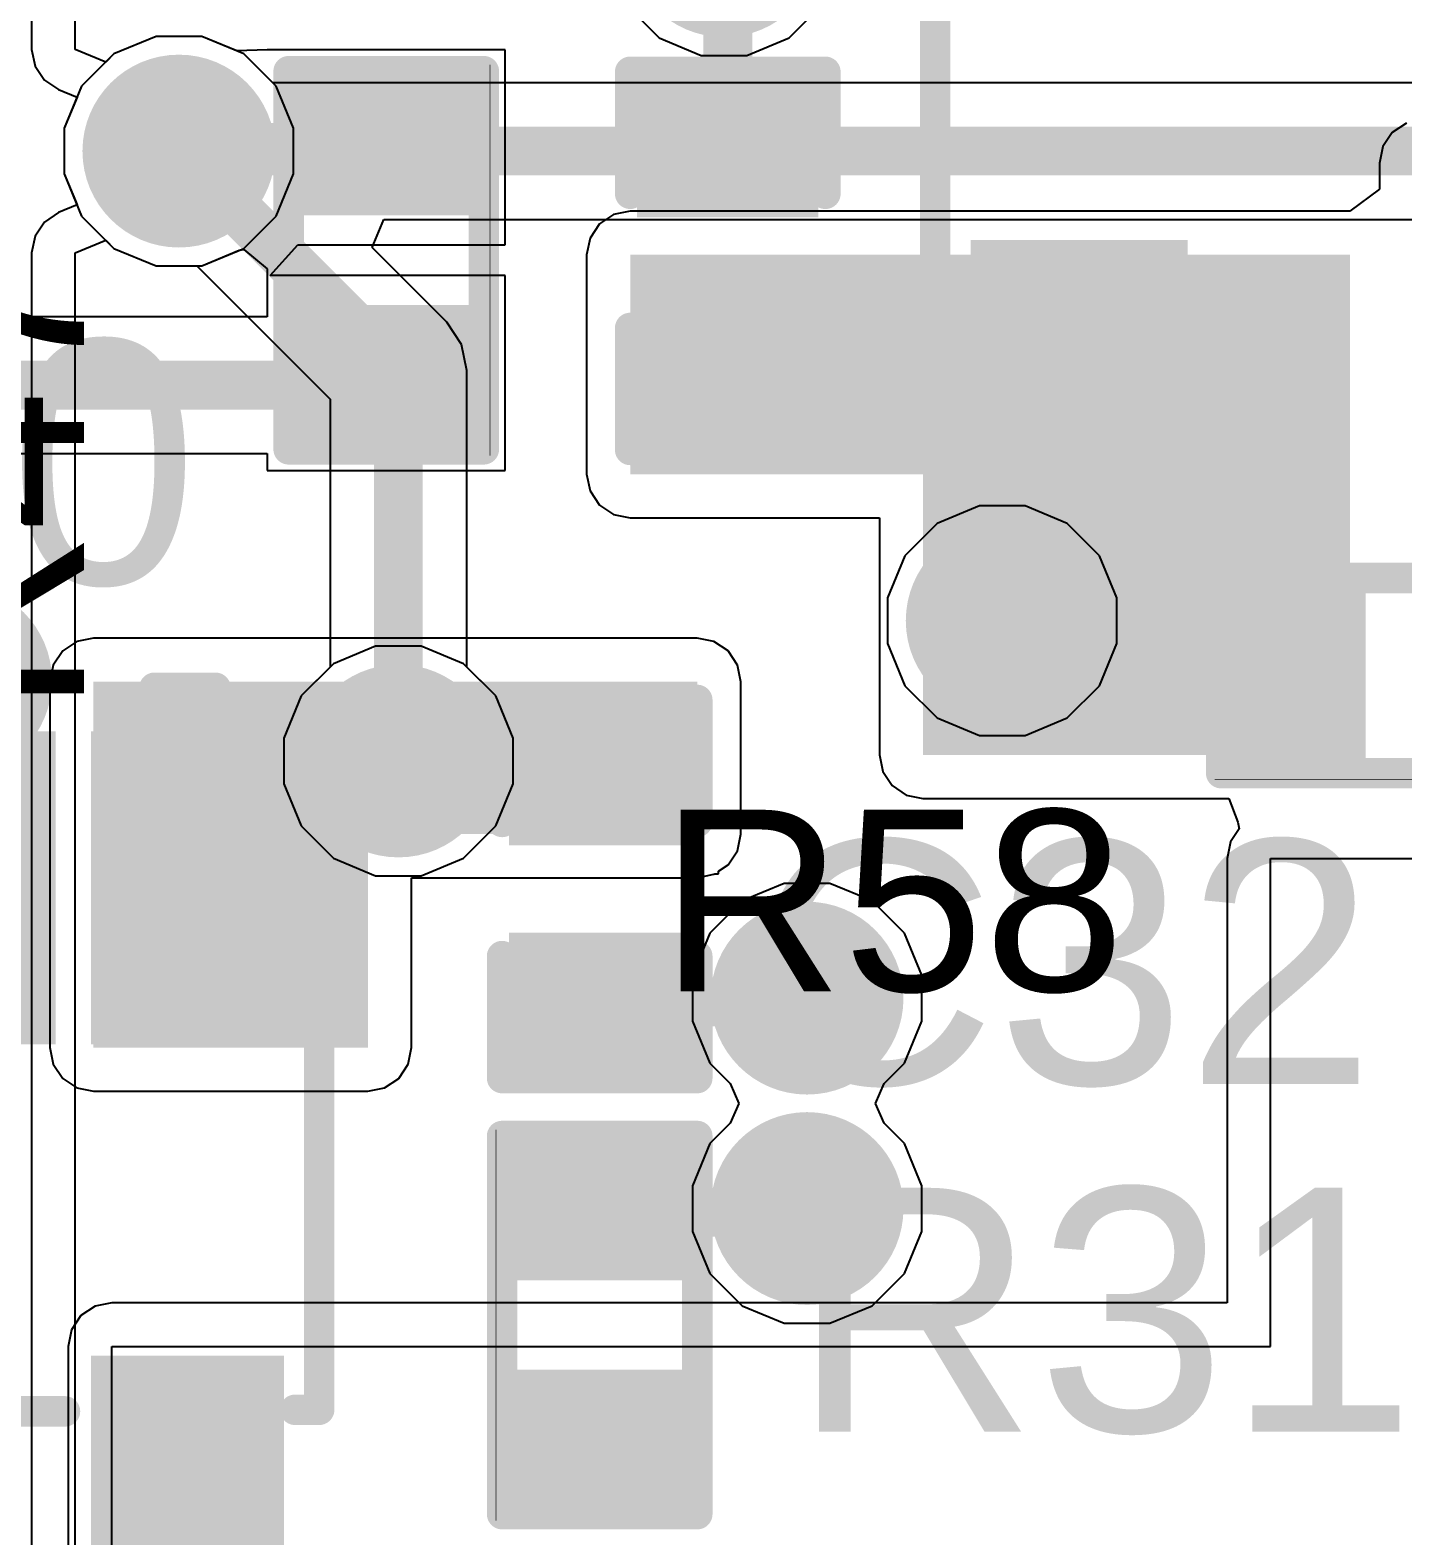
# Model space of a CAD drawing. Header units: inches. Extents: x -0.91 to 3.86, y -0.82 to 4.16.
# Drawn here: x 0.2416 to 0.4667, y 1.4289 to 1.6758 of the extents above; entities that cross this region are included whole.
import ezdxf

# ---------------------------------------------------------------- set-up
doc = ezdxf.new("R2010")
doc.units = ezdxf.units.IN
doc.header["$MEASUREMENT"] = 0
for name, color, linetype in [('Bottom Layer 1', 5, 'Continuous'), ('Bottom Solder', 6, 'Continuous'), ('GND+Signal', 16, 'Continuous'), ('Mechanical 17', 56, 'Continuous'), ('PWR+Signal', 76, 'Continuous'), ('Top Layer 1', 1, 'Continuous'), ('Top Overlay', 2, 'Continuous'), ('Top Paste', 8, 'Continuous'), ('Top Solder', 216, 'Continuous'), ('Via Holes', 16, 'Continuous')]:
    doc.layers.add(name, color=color, linetype=linetype)
doc.styles.add('Arial', font='', dxfattribs={"height": 0.2})
doc.styles.get('Arial').set_extended_font_data('Arial')

# ---------------------------------------------------------------- blocks, each defined once
blk = doc.blocks.new('SOT_23_5_114')
at = {"layer": 'Top Layer 1'}
for points in [[(-0.07284, 0.04921), (-0.02953, 0.04921), (-0.02953, 0.02559), (-0.07284, 0.02559)], [(0.02953, 0.04921), (0.07284, 0.04921), (0.07284, 0.02559), (0.02953, 0.02559)], [(-0.07284, 0.01181), (-0.02953, 0.01181), (-0.02953, -0.01181), (-0.07284, -0.01181)], [(-0.07284, -0.02559), (-0.02953, -0.02559), (-0.02953, -0.04921), (-0.07284, -0.04921)], [(0.02953, -0.02559), (0.07284, -0.02559), (0.07284, -0.04921), (0.02953, -0.04921)]]:
    blk.add_hatch(color=1, dxfattribs=at).paths.add_polyline_path(points)
at = {"layer": 'Top Paste'}
for points in [[(-0.07284, 0.04921), (-0.02953, 0.04921), (-0.02953, 0.02559), (-0.07284, 0.02559)], [(0.02953, 0.04921), (0.07284, 0.04921), (0.07284, 0.02559), (0.02953, 0.02559)], [(-0.07284, 0.01181), (-0.02953, 0.01181), (-0.02953, -0.01181), (-0.07284, -0.01181)], [(-0.07284, -0.02559), (-0.02953, -0.02559), (-0.02953, -0.04921), (-0.07284, -0.04921)], [(0.02953, -0.02559), (0.07284, -0.02559), (0.07284, -0.04921), (0.02953, -0.04921)]]:
    blk.add_hatch(color=8, dxfattribs=at).paths.add_polyline_path(points)
at = {"layer": 'Top Solder'}
for points in [[(-0.07684, 0.05321), (-0.02553, 0.05321), (-0.02553, 0.02159), (-0.07684, 0.02159)], [(0.02553, 0.05321), (0.07684, 0.05321), (0.07684, 0.02159), (0.02553, 0.02159)], [(-0.07684, 0.01581), (-0.02553, 0.01581), (-0.02553, -0.01581), (-0.07684, -0.01581)], [(-0.07684, -0.02159), (-0.02553, -0.02159), (-0.02553, -0.05321), (-0.07684, -0.05321)], [(0.02553, -0.02159), (0.07684, -0.02159), (0.07684, -0.05321), (0.02553, -0.05321)]]:
    blk.add_hatch(color=216, dxfattribs=at).paths.add_polyline_path(points)
at = {"layer": 'Top Overlay'}
for points in [[(-0.03461, 0.05506, 0.005, 0.005, 0), (-0.03461, 0.059, 0.005, 0.005, 0)], [(0.03439, 0.059, 0.005, 0.005, 0), (-0.03461, 0.059, 0.005, 0.005, 0)], [(0.03439, 0.05506, 0.005, 0.005, 0), (0.03439, 0.059, 0.005, 0.005, 0)], [(-0.084, 0.032, 0.005, 0.005, 0), (-0.084, 0.042, 0.005, 0.005, 0)], [(-0.079, 0.037, 0.005, 0.005, 0), (-0.084, 0.042, 0.005, 0.005, 0)], [(-0.084, 0.032, 0.005, 0.005, 0), (-0.079, 0.037, 0.005, 0.005, 0)], [(0.03465, -0.01646, 0.005, 0.005, 0), (0.03465, 0.01732, 0.005, 0.005, 0)], [(-0.03461, -0.059, 0.005, 0.005, 0), (-0.03461, -0.05506, 0.005, 0.005, 0)], [(0.03439, -0.059, 0.005, 0.005, 0), (0.03439, -0.05506, 0.005, 0.005, 0)], [(0.03439, -0.059, 0.005, 0.005, 0), (-0.03461, -0.059, 0.005, 0.005, 0)]]:
    blk.add_lwpolyline(points, format="xyseb", dxfattribs=at)
for points in [[(-0.03586, 0.059, 0.0025, 0.0025, 1), (-0.03336, 0.059, 0.0025, 0.0025, 1)], [(-0.03586, 0.059, 0.0025, 0.0025, 1), (-0.03336, 0.059, 0.0025, 0.0025, 1)], [(0.03314, 0.059, 0.0025, 0.0025, 1), (0.03564, 0.059, 0.0025, 0.0025, 1)], [(0.03314, 0.059, 0.0025, 0.0025, 1), (0.03564, 0.059, 0.0025, 0.0025, 1)], [(-0.03586, 0.05506, 0.0025, 0.0025, 1), (-0.03336, 0.05506, 0.0025, 0.0025, 1)], [(0.03314, 0.05506, 0.0025, 0.0025, 1), (0.03564, 0.05506, 0.0025, 0.0025, 1)], [(-0.08525, 0.042, 0.0025, 0.0025, 1), (-0.08275, 0.042, 0.0025, 0.0025, 1)], [(-0.08525, 0.042, 0.0025, 0.0025, 1), (-0.08275, 0.042, 0.0025, 0.0025, 1)], [(-0.08025, 0.037, 0.0025, 0.0025, 1), (-0.07775, 0.037, 0.0025, 0.0025, 1)], [(-0.08025, 0.037, 0.0025, 0.0025, 1), (-0.07775, 0.037, 0.0025, 0.0025, 1)], [(-0.08525, 0.032, 0.0025, 0.0025, 1), (-0.08275, 0.032, 0.0025, 0.0025, 1)], [(-0.08525, 0.032, 0.0025, 0.0025, 1), (-0.08275, 0.032, 0.0025, 0.0025, 1)], [(0.0334, 0.01732, 0.0025, 0.0025, 1), (0.0359, 0.01732, 0.0025, 0.0025, 1)], [(0.0334, -0.01646, 0.0025, 0.0025, 1), (0.0359, -0.01646, 0.0025, 0.0025, 1)], [(-0.03586, -0.05506, 0.0025, 0.0025, 1), (-0.03336, -0.05506, 0.0025, 0.0025, 1)], [(0.03314, -0.05506, 0.0025, 0.0025, 1), (0.03564, -0.05506, 0.0025, 0.0025, 1)], [(-0.03586, -0.059, 0.0025, 0.0025, 1), (-0.03336, -0.059, 0.0025, 0.0025, 1)], [(-0.03586, -0.059, 0.0025, 0.0025, 1), (-0.03336, -0.059, 0.0025, 0.0025, 1)], [(0.03314, -0.059, 0.0025, 0.0025, 1), (0.03564, -0.059, 0.0025, 0.0025, 1)], [(0.03314, -0.059, 0.0025, 0.0025, 1), (0.03564, -0.059, 0.0025, 0.0025, 1)]]:
    blk.add_lwpolyline(points, format="xyseb", close=True, dxfattribs=at)
blk = doc.blocks.new('R___0402_133')
at = {"layer": 'Top Layer 1'}
for points in [[(-0.0275, -0.0125), (-0.0275, 0.0125), (-0.0095, 0.0125), (-0.0095, -0.0125)], [(0.0095, -0.0125), (0.0095, 0.0125), (0.0275, 0.0125), (0.0275, -0.0125)]]:
    blk.add_hatch(color=1, dxfattribs=at).paths.add_polyline_path(points)
at = {"layer": 'Top Paste'}
for points in [[(-0.0275, -0.0125), (-0.0275, 0.0125), (-0.0095, 0.0125), (-0.0095, -0.0125)], [(0.0095, -0.0125), (0.0095, 0.0125), (0.0275, 0.0125), (0.0275, -0.0125)]]:
    blk.add_hatch(color=8, dxfattribs=at).paths.add_polyline_path(points)
at = {"layer": 'Top Solder'}
for points in [[(-0.02967, -0.01466), (-0.02967, 0.01467), (-0.00734, 0.01467), (-0.00734, -0.01466)], [(0.00733, -0.01466), (0.00733, 0.01467), (0.02966, 0.01467), (0.02966, -0.01466)]]:
    blk.add_hatch(color=216, dxfattribs=at).paths.add_polyline_path(points)
at = {"layer": 'Top Overlay'}
for points in [[(-0.031, -0.016, 0.005, 0.005, 0), (-0.031, 0.016, 0.005, 0.005, 0)], [(0.031, 0.016, 0.005, 0.005, 0), (-0.031, 0.016, 0.005, 0.005, 0)], [(0.031, -0.016, 0.005, 0.005, 0), (0.031, 0.016, 0.005, 0.005, 0)], [(0.031, -0.016, 0.005, 0.005, 0), (-0.031, -0.016, 0.005, 0.005, 0)], [(0.032, -0.017, 0.000127, 0.000127, 0), (-0.032, -0.017, 0.000127, 0.000127, 0)]]:
    blk.add_lwpolyline(points, format="xyseb", dxfattribs=at)
for points in [[(-0.03225, 0.016, 0.0025, 0.0025, 1), (-0.02975, 0.016, 0.0025, 0.0025, 1)], [(-0.03225, 0.016, 0.0025, 0.0025, 1), (-0.02975, 0.016, 0.0025, 0.0025, 1)], [(0.02975, 0.016, 0.0025, 0.0025, 1), (0.03225, 0.016, 0.0025, 0.0025, 1)], [(0.02975, 0.016, 0.0025, 0.0025, 1), (0.03225, 0.016, 0.0025, 0.0025, 1)], [(-0.03225, -0.016, 0.0025, 0.0025, 1), (-0.02975, -0.016, 0.0025, 0.0025, 1)], [(-0.03225, -0.016, 0.0025, 0.0025, 1), (-0.02975, -0.016, 0.0025, 0.0025, 1)], [(0.02975, -0.016, 0.0025, 0.0025, 1), (0.03225, -0.016, 0.0025, 0.0025, 1)], [(0.02975, -0.016, 0.0025, 0.0025, 1), (0.03225, -0.016, 0.0025, 0.0025, 1)], [(-0.03203, -0.017, 0.0000635, 0.0000635, 1), (-0.03197, -0.017, 0.0000635, 0.0000635, 1)], [(0.03197, -0.017, 0.0000635, 0.0000635, 1), (0.03203, -0.017, 0.0000635, 0.0000635, 1)]]:
    blk.add_lwpolyline(points, format="xyseb", close=True, dxfattribs=at)
blk = doc.blocks.new('R___0402_134')
at = {"layer": 'Top Layer 1'}
for points in [[(-0.0275, -0.0125), (-0.0275, 0.0125), (-0.0095, 0.0125), (-0.0095, -0.0125)], [(0.0095, -0.0125), (0.0095, 0.0125), (0.0275, 0.0125), (0.0275, -0.0125)]]:
    blk.add_hatch(color=1, dxfattribs=at).paths.add_polyline_path(points)
at = {"layer": 'Top Paste'}
for points in [[(-0.0275, -0.0125), (-0.0275, 0.0125), (-0.0095, 0.0125), (-0.0095, -0.0125)], [(0.0095, -0.0125), (0.0095, 0.0125), (0.0275, 0.0125), (0.0275, -0.0125)]]:
    blk.add_hatch(color=8, dxfattribs=at).paths.add_polyline_path(points)
at = {"layer": 'Top Solder'}
for points in [[(-0.02966, -0.01467), (-0.02966, 0.01466), (-0.00733, 0.01466), (-0.00733, -0.01467)], [(0.00734, -0.01467), (0.00734, 0.01466), (0.02967, 0.01466), (0.02967, -0.01467)]]:
    blk.add_hatch(color=216, dxfattribs=at).paths.add_polyline_path(points)
at = {"layer": 'Top Overlay'}
for points in [[(-0.031, 0.016, 0.005, 0.005, 0), (-0.031, -0.016, 0.005, 0.005, 0)], [(-0.031, 0.016, 0.005, 0.005, 0), (0.031, 0.016, 0.005, 0.005, 0)], [(0.031, 0.016, 0.005, 0.005, 0), (0.031, -0.016, 0.005, 0.005, 0)], [(-0.031, -0.016, 0.005, 0.005, 0), (0.031, -0.016, 0.005, 0.005, 0)], [(-0.032, -0.017, 0.000127, 0.000127, 0), (0.032, -0.017, 0.000127, 0.000127, 0)]]:
    blk.add_lwpolyline(points, format="xyseb", dxfattribs=at)
for points in [[(-0.03225, 0.016, 0.0025, 0.0025, 1), (-0.02975, 0.016, 0.0025, 0.0025, 1)], [(-0.03225, 0.016, 0.0025, 0.0025, 1), (-0.02975, 0.016, 0.0025, 0.0025, 1)], [(0.02975, 0.016, 0.0025, 0.0025, 1), (0.03225, 0.016, 0.0025, 0.0025, 1)], [(0.02975, 0.016, 0.0025, 0.0025, 1), (0.03225, 0.016, 0.0025, 0.0025, 1)], [(-0.03225, -0.016, 0.0025, 0.0025, 1), (-0.02975, -0.016, 0.0025, 0.0025, 1)], [(-0.03225, -0.016, 0.0025, 0.0025, 1), (-0.02975, -0.016, 0.0025, 0.0025, 1)], [(0.02975, -0.016, 0.0025, 0.0025, 1), (0.03225, -0.016, 0.0025, 0.0025, 1)], [(0.02975, -0.016, 0.0025, 0.0025, 1), (0.03225, -0.016, 0.0025, 0.0025, 1)], [(-0.03203, -0.017, 0.0000635, 0.0000635, 1), (-0.03197, -0.017, 0.0000635, 0.0000635, 1)], [(0.03197, -0.017, 0.0000635, 0.0000635, 1), (0.03203, -0.017, 0.0000635, 0.0000635, 1)]]:
    blk.add_lwpolyline(points, format="xyseb", close=True, dxfattribs=at)
blk = doc.blocks.new('R___0402_151')
at = {"layer": 'Top Layer 1'}
for points in [[(-0.0275, -0.0125), (-0.0275, 0.0125), (-0.0095, 0.0125), (-0.0095, -0.0125)], [(0.0095, -0.0125), (0.0095, 0.0125), (0.0275, 0.0125), (0.0275, -0.0125)]]:
    blk.add_hatch(color=1, dxfattribs=at).paths.add_polyline_path(points)
at = {"layer": 'Top Paste'}
for points in [[(-0.0275, -0.0125), (-0.0275, 0.0125), (-0.0095, 0.0125), (-0.0095, -0.0125)], [(0.0095, -0.0125), (0.0095, 0.0125), (0.0275, 0.0125), (0.0275, -0.0125)]]:
    blk.add_hatch(color=8, dxfattribs=at).paths.add_polyline_path(points)
at = {"layer": 'Top Solder'}
for points in [[(-0.02967, -0.01467), (-0.02967, 0.01467), (-0.00733, 0.01467), (-0.00733, -0.01467)], [(0.00733, -0.01467), (0.00733, 0.01467), (0.02967, 0.01467), (0.02967, -0.01467)]]:
    blk.add_hatch(color=216, dxfattribs=at).paths.add_polyline_path(points)
at = {"layer": 'Top Overlay'}
for points in [[(-0.031, -0.016, 0.005, 0.005, 0), (-0.031, 0.016, 0.005, 0.005, 0)], [(-0.031, 0.016, 0.005, 0.005, 0), (0.031, 0.016, 0.005, 0.005, 0)], [(0.031, -0.016, 0.005, 0.005, 0), (0.031, 0.016, 0.005, 0.005, 0)], [(-0.031, -0.016, 0.005, 0.005, 0), (0.031, -0.016, 0.005, 0.005, 0)], [(-0.032, -0.017, 0.000127, 0.000127, 0), (0.032, -0.017, 0.000127, 0.000127, 0)]]:
    blk.add_lwpolyline(points, format="xyseb", dxfattribs=at)
for points in [[(-0.03225, 0.016, 0.0025, 0.0025, 1), (-0.02975, 0.016, 0.0025, 0.0025, 1)], [(-0.03225, 0.016, 0.0025, 0.0025, 1), (-0.02975, 0.016, 0.0025, 0.0025, 1)], [(0.02975, 0.016, 0.0025, 0.0025, 1), (0.03225, 0.016, 0.0025, 0.0025, 1)], [(0.02975, 0.016, 0.0025, 0.0025, 1), (0.03225, 0.016, 0.0025, 0.0025, 1)], [(-0.03225, -0.016, 0.0025, 0.0025, 1), (-0.02975, -0.016, 0.0025, 0.0025, 1)], [(-0.03225, -0.016, 0.0025, 0.0025, 1), (-0.02975, -0.016, 0.0025, 0.0025, 1)], [(0.02975, -0.016, 0.0025, 0.0025, 1), (0.03225, -0.016, 0.0025, 0.0025, 1)], [(0.02975, -0.016, 0.0025, 0.0025, 1), (0.03225, -0.016, 0.0025, 0.0025, 1)], [(-0.03203, -0.017, 0.0000635, 0.0000635, 1), (-0.03197, -0.017, 0.0000635, 0.0000635, 1)], [(0.03197, -0.017, 0.0000635, 0.0000635, 1), (0.03203, -0.017, 0.0000635, 0.0000635, 1)]]:
    blk.add_lwpolyline(points, format="xyseb", close=True, dxfattribs=at)
blk = doc.blocks.new('TSOT_25_170')
at = {"layer": 'Top Layer 1'}
for points in [[(-0.0236, 0.05118), (-0.0236, 0.02362), (-0.06297, 0.02362), (-0.06297, 0.05118)], [(0.06297, 0.05118), (0.06297, 0.02362), (0.0236, 0.02362), (0.0236, 0.05118)], [(-0.0236, 0.01378), (-0.0236, -0.01378), (-0.06297, -0.01378), (-0.06297, 0.01378)], [(-0.0236, -0.02362), (-0.0236, -0.05118), (-0.06297, -0.05118), (-0.06297, -0.02362)], [(0.06297, -0.02362), (0.06297, -0.05118), (0.0236, -0.05118), (0.0236, -0.02362)]]:
    blk.add_hatch(color=1, dxfattribs=at).paths.add_polyline_path(points)
at = {"layer": 'Top Paste'}
for points in [[(-0.0236, 0.05118), (-0.0236, 0.02362), (-0.06297, 0.02362), (-0.06297, 0.05118)], [(0.06297, 0.05118), (0.06297, 0.02362), (0.0236, 0.02362), (0.0236, 0.05118)], [(-0.0236, 0.01378), (-0.0236, -0.01378), (-0.06297, -0.01378), (-0.06297, 0.01378)], [(-0.0236, -0.02362), (-0.0236, -0.05118), (-0.06297, -0.05118), (-0.06297, -0.02362)], [(0.06297, -0.02362), (0.06297, -0.05118), (0.0236, -0.05118), (0.0236, -0.02362)]]:
    blk.add_hatch(color=8, dxfattribs=at).paths.add_polyline_path(points)
at = {"layer": 'Top Solder'}
for points in [[(-0.0196, 0.05518), (-0.0196, 0.01962), (-0.06697, 0.01962), (-0.06697, 0.05518)], [(0.06697, 0.05518), (0.06697, 0.01962), (0.0196, 0.01962), (0.0196, 0.05518)], [(-0.0196, 0.01778), (-0.0196, -0.01778), (-0.06697, -0.01778), (-0.06697, 0.01778)], [(-0.0196, -0.01962), (-0.0196, -0.05518), (-0.06697, -0.05518), (-0.06697, -0.01962)], [(0.06697, -0.01962), (0.06697, -0.05518), (0.0196, -0.05518), (0.0196, -0.01962)]]:
    blk.add_hatch(color=216, dxfattribs=at).paths.add_polyline_path(points)
at = {"layer": 'Top Overlay'}
for points in [[(0.046, 0.061, 0.005, 0.005, 0), (-0.046, 0.061, 0.005, 0.005, 0)], [(-0.075, 0.033, 0.005, 0.005, 0), (-0.075, 0.043, 0.005, 0.005, 0)], [(-0.07, 0.038, 0.005, 0.005, 0), (-0.075, 0.043, 0.005, 0.005, 0)], [(-0.075, 0.033, 0.005, 0.005, 0), (-0.07, 0.038, 0.005, 0.005, 0)], [(0.046, -0.061, 0.005, 0.005, 0), (-0.046, -0.061, 0.005, 0.005, 0)]]:
    blk.add_lwpolyline(points, format="xyseb", dxfattribs=at)
for points in [[(-0.04725, 0.061, 0.0025, 0.0025, 1), (-0.04475, 0.061, 0.0025, 0.0025, 1)], [(0.04475, 0.061, 0.0025, 0.0025, 1), (0.04725, 0.061, 0.0025, 0.0025, 1)], [(-0.07625, 0.043, 0.0025, 0.0025, 1), (-0.07375, 0.043, 0.0025, 0.0025, 1)], [(-0.07625, 0.043, 0.0025, 0.0025, 1), (-0.07375, 0.043, 0.0025, 0.0025, 1)], [(-0.07125, 0.038, 0.0025, 0.0025, 1), (-0.06875, 0.038, 0.0025, 0.0025, 1)], [(-0.07125, 0.038, 0.0025, 0.0025, 1), (-0.06875, 0.038, 0.0025, 0.0025, 1)], [(-0.07625, 0.033, 0.0025, 0.0025, 1), (-0.07375, 0.033, 0.0025, 0.0025, 1)], [(-0.07625, 0.033, 0.0025, 0.0025, 1), (-0.07375, 0.033, 0.0025, 0.0025, 1)], [(-0.04725, -0.061, 0.0025, 0.0025, 1), (-0.04475, -0.061, 0.0025, 0.0025, 1)], [(0.04475, -0.061, 0.0025, 0.0025, 1), (0.04725, -0.061, 0.0025, 0.0025, 1)]]:
    blk.add_lwpolyline(points, format="xyseb", close=True, dxfattribs=at)
blk = doc.blocks.new('C___0402_219')
at = {"layer": 'Top Layer 1'}
for points in [[(-0.0275, -0.0125), (-0.0275, 0.0125), (-0.0095, 0.0125), (-0.0095, -0.0125)], [(0.0095, -0.0125), (0.0095, 0.0125), (0.0275, 0.0125), (0.0275, -0.0125)]]:
    blk.add_hatch(color=1, dxfattribs=at).paths.add_polyline_path(points)
at = {"layer": 'Top Paste'}
for points in [[(-0.0275, -0.0125), (-0.0275, 0.0125), (-0.0095, 0.0125), (-0.0095, -0.0125)], [(0.0095, -0.0125), (0.0095, 0.0125), (0.0275, 0.0125), (0.0275, -0.0125)]]:
    blk.add_hatch(color=8, dxfattribs=at).paths.add_polyline_path(points)
at = {"layer": 'Top Solder'}
for points in [[(-0.02986, -0.01486), (-0.02986, 0.01486), (-0.00714, 0.01486), (-0.00714, -0.01486)], [(0.00714, -0.01486), (0.00714, 0.01486), (0.02986, 0.01486), (0.02986, -0.01486)]]:
    blk.add_hatch(color=216, dxfattribs=at).paths.add_polyline_path(points)
at = {"layer": 'Top Overlay'}
for points in [[(-0.011, 0.016, 0.005, 0.005, 0), (-0.031, 0.016, 0.005, 0.005, 0)], [(-0.031, -0.016, 0.005, 0.005, 0), (-0.031, 0.016, 0.005, 0.005, 0)], [(0.031, 0.016, 0.005, 0.005, 0), (0.011, 0.016, 0.005, 0.005, 0)], [(0.031, -0.016, 0.005, 0.005, 0), (0.031, 0.016, 0.005, 0.005, 0)], [(-0.011, -0.016, 0.005, 0.005, 0), (-0.031, -0.016, 0.005, 0.005, 0)], [(0.031, -0.016, 0.005, 0.005, 0), (0.011, -0.016, 0.005, 0.005, 0)]]:
    blk.add_lwpolyline(points, format="xyseb", dxfattribs=at)
for points in [[(-0.03225, 0.016, 0.0025, 0.0025, 1), (-0.02975, 0.016, 0.0025, 0.0025, 1)], [(-0.03225, 0.016, 0.0025, 0.0025, 1), (-0.02975, 0.016, 0.0025, 0.0025, 1)], [(-0.01225, 0.016, 0.0025, 0.0025, 1), (-0.00975, 0.016, 0.0025, 0.0025, 1)], [(0.00975, 0.016, 0.0025, 0.0025, 1), (0.01225, 0.016, 0.0025, 0.0025, 1)], [(0.02975, 0.016, 0.0025, 0.0025, 1), (0.03225, 0.016, 0.0025, 0.0025, 1)], [(0.02975, 0.016, 0.0025, 0.0025, 1), (0.03225, 0.016, 0.0025, 0.0025, 1)], [(-0.03225, -0.016, 0.0025, 0.0025, 1), (-0.02975, -0.016, 0.0025, 0.0025, 1)], [(-0.03225, -0.016, 0.0025, 0.0025, 1), (-0.02975, -0.016, 0.0025, 0.0025, 1)], [(-0.01225, -0.016, 0.0025, 0.0025, 1), (-0.00975, -0.016, 0.0025, 0.0025, 1)], [(0.00975, -0.016, 0.0025, 0.0025, 1), (0.01225, -0.016, 0.0025, 0.0025, 1)], [(0.02975, -0.016, 0.0025, 0.0025, 1), (0.03225, -0.016, 0.0025, 0.0025, 1)], [(0.02975, -0.016, 0.0025, 0.0025, 1), (0.03225, -0.016, 0.0025, 0.0025, 1)]]:
    blk.add_lwpolyline(points, format="xyseb", close=True, dxfattribs=at)
blk = doc.blocks.new('C___0402_243')
at = {"layer": 'Top Layer 1'}
for points in [[(-0.0275, -0.0125), (-0.0275, 0.0125), (-0.0095, 0.0125), (-0.0095, -0.0125)], [(0.0095, -0.0125), (0.0095, 0.0125), (0.0275, 0.0125), (0.0275, -0.0125)]]:
    blk.add_hatch(color=1, dxfattribs=at).paths.add_polyline_path(points)
at = {"layer": 'Top Paste'}
for points in [[(-0.0275, -0.0125), (-0.0275, 0.0125), (-0.0095, 0.0125), (-0.0095, -0.0125)], [(0.0095, -0.0125), (0.0095, 0.0125), (0.0275, 0.0125), (0.0275, -0.0125)]]:
    blk.add_hatch(color=8, dxfattribs=at).paths.add_polyline_path(points)
at = {"layer": 'Top Solder'}
for points in [[(-0.02986, -0.01486), (-0.02986, 0.01486), (-0.00714, 0.01486), (-0.00714, -0.01486)], [(0.00714, -0.01486), (0.00714, 0.01486), (0.02986, 0.01486), (0.02986, -0.01486)]]:
    blk.add_hatch(color=216, dxfattribs=at).paths.add_polyline_path(points)
at = {"layer": 'Top Overlay'}
for points in [[(-0.031, 0.016, 0.005, 0.005, 0), (-0.011, 0.016, 0.005, 0.005, 0)], [(-0.031, 0.016, 0.005, 0.005, 0), (-0.031, -0.016, 0.005, 0.005, 0)], [(0.011, 0.016, 0.005, 0.005, 0), (0.031, 0.016, 0.005, 0.005, 0)], [(0.031, 0.016, 0.005, 0.005, 0), (0.031, -0.016, 0.005, 0.005, 0)], [(-0.031, -0.016, 0.005, 0.005, 0), (-0.011, -0.016, 0.005, 0.005, 0)], [(0.011, -0.016, 0.005, 0.005, 0), (0.031, -0.016, 0.005, 0.005, 0)]]:
    blk.add_lwpolyline(points, format="xyseb", dxfattribs=at)
for points in [[(-0.03225, 0.016, 0.0025, 0.0025, 1), (-0.02975, 0.016, 0.0025, 0.0025, 1)], [(-0.03225, 0.016, 0.0025, 0.0025, 1), (-0.02975, 0.016, 0.0025, 0.0025, 1)], [(-0.01225, 0.016, 0.0025, 0.0025, 1), (-0.00975, 0.016, 0.0025, 0.0025, 1)], [(0.00975, 0.016, 0.0025, 0.0025, 1), (0.01225, 0.016, 0.0025, 0.0025, 1)], [(0.02975, 0.016, 0.0025, 0.0025, 1), (0.03225, 0.016, 0.0025, 0.0025, 1)], [(0.02975, 0.016, 0.0025, 0.0025, 1), (0.03225, 0.016, 0.0025, 0.0025, 1)], [(-0.03225, -0.016, 0.0025, 0.0025, 1), (-0.02975, -0.016, 0.0025, 0.0025, 1)], [(-0.03225, -0.016, 0.0025, 0.0025, 1), (-0.02975, -0.016, 0.0025, 0.0025, 1)], [(-0.01225, -0.016, 0.0025, 0.0025, 1), (-0.00975, -0.016, 0.0025, 0.0025, 1)], [(0.00975, -0.016, 0.0025, 0.0025, 1), (0.01225, -0.016, 0.0025, 0.0025, 1)], [(0.02975, -0.016, 0.0025, 0.0025, 1), (0.03225, -0.016, 0.0025, 0.0025, 1)], [(0.02975, -0.016, 0.0025, 0.0025, 1), (0.03225, -0.016, 0.0025, 0.0025, 1)]]:
    blk.add_lwpolyline(points, format="xyseb", close=True, dxfattribs=at)

msp = doc.modelspace()

# ---------------------------------------------------------------- hatches: boundary and pattern name
at = {"layer": 'Bottom Layer 1'}
h = msp.add_hatch(color=5, dxfattribs=at)
edge = h.paths.add_edge_path()
edge.add_arc((0.266, 1.656), 0.01181, 0, 360)
h = msp.add_hatch(color=5, dxfattribs=at)
edge = h.paths.add_edge_path()
edge.add_arc((0.401, 1.579), 0.01181, 0, 360)
h = msp.add_hatch(color=5, dxfattribs=at)
edge = h.paths.add_edge_path()
edge.add_arc((0.302, 1.556), 0.01181, 0, 360)
h = msp.add_hatch(color=5, dxfattribs=at)
edge = h.paths.add_edge_path()
edge.add_arc((0.369, 1.51711), 0.01181, 0, 360)
h = msp.add_hatch(color=5, dxfattribs=at)
edge = h.paths.add_edge_path()
edge.add_arc((0.369, 1.48261), 0.01181, 0, 360)
at = {"layer": 'Bottom Solder'}
h = msp.add_hatch(color=6, dxfattribs=at)
edge = h.paths.add_edge_path()
edge.add_arc((0.35539, 1.6905), 0.01581, 0, 360)
h = msp.add_hatch(color=6, dxfattribs=at)
edge = h.paths.add_edge_path()
edge.add_arc((0.266, 1.656), 0.01581, 0, 360)
h = msp.add_hatch(color=6, dxfattribs=at)
edge = h.paths.add_edge_path()
edge.add_arc((0.401, 1.579), 0.01581, 0, 360)
h = msp.add_hatch(color=6, dxfattribs=at)
edge = h.paths.add_edge_path()
edge.add_arc((0.22939, 1.56918), 0.01581, 0, 360)
h = msp.add_hatch(color=6, dxfattribs=at)
edge = h.paths.add_edge_path()
edge.add_arc((0.302, 1.556), 0.01581, 0, 360)
h = msp.add_hatch(color=6, dxfattribs=at)
edge = h.paths.add_edge_path()
edge.add_arc((0.369, 1.51711), 0.01581, 0, 360)
h = msp.add_hatch(color=6, dxfattribs=at)
edge = h.paths.add_edge_path()
edge.add_arc((0.369, 1.48261), 0.01581, 0, 360)
at = {"layer": 'GND+Signal'}
h = msp.add_hatch(color=16, dxfattribs=at)
edge = h.paths.add_edge_path()
edge.add_arc((0.266, 1.656), 0.01181, 0, 360)
h = msp.add_hatch(color=16, dxfattribs=at)
edge = h.paths.add_edge_path()
edge.add_arc((0.401, 1.579), 0.01181, 0, 360)
h = msp.add_hatch(color=16, dxfattribs=at)
edge = h.paths.add_edge_path()
edge.add_arc((0.302, 1.556), 0.01181, 0, 360)
h = msp.add_hatch(color=16, dxfattribs=at)
edge = h.paths.add_edge_path()
edge.add_arc((0.369, 1.51711), 0.01181, 0, 360)
h = msp.add_hatch(color=16, dxfattribs=at)
edge = h.paths.add_edge_path()
edge.add_arc((0.369, 1.48261), 0.01181, 0, 360)
at = {"layer": 'PWR+Signal'}
h = msp.add_hatch(color=76, dxfattribs=at)
edge = h.paths.add_edge_path()
edge.add_arc((0.266, 1.656), 0.01181, 0, 360)
h = msp.add_hatch(color=76, dxfattribs=at)
edge = h.paths.add_edge_path()
edge.add_arc((0.401, 1.579), 0.01181, 0, 360)
h = msp.add_hatch(color=76, dxfattribs=at)
edge = h.paths.add_edge_path()
edge.add_arc((0.302, 1.556), 0.01181, 0, 360)
h = msp.add_hatch(color=76, dxfattribs=at)
edge = h.paths.add_edge_path()
edge.add_arc((0.369, 1.51711), 0.01181, 0, 360)
h = msp.add_hatch(color=76, dxfattribs=at)
edge = h.paths.add_edge_path()
edge.add_arc((0.369, 1.48261), 0.01181, 0, 360)
at = {"layer": 'Top Layer 1'}
h = msp.add_hatch(color=1, dxfattribs=at)
edge = h.paths.add_edge_path()
edge.add_arc((0.266, 1.656), 0.01181, 0, 360)
for points in [[(0.34, 1.603), (0.458, 1.603), (0.458, 1.639), (0.34, 1.639)], [(0.388, 1.557), (0.458, 1.557), (0.458, 1.639), (0.388, 1.639)], [(0.252, 1.544), (0.351, 1.544), (0.351, 1.569), (0.252, 1.569)], [(0.252, 1.509), (0.297, 1.509), (0.297, 1.569), (0.252, 1.569)]]:
    msp.add_hatch(color=1, dxfattribs=at).paths.add_polyline_path(points)
h = msp.add_hatch(color=1, dxfattribs=at)
edge = h.paths.add_edge_path()
edge.add_arc((0.401, 1.579), 0.01181, 0, 360)
h = msp.add_hatch(color=1, dxfattribs=at)
edge = h.paths.add_edge_path()
edge.add_arc((0.302, 1.556), 0.01181, 0, 360)
h = msp.add_hatch(color=1, dxfattribs=at)
edge = h.paths.add_edge_path()
edge.add_arc((0.369, 1.51711), 0.01181, 0, 360)
h = msp.add_hatch(color=1, dxfattribs=at)
edge = h.paths.add_edge_path()
edge.add_arc((0.369, 1.48261), 0.01181, 0, 360)
at = {"layer": 'Via Holes'}
h = msp.add_hatch(color=7, dxfattribs=at)
edge = h.paths.add_edge_path()
edge.add_arc((0.266, 1.656), 0.00591, 0, 360)
h = msp.add_hatch(color=7, dxfattribs=at)
edge = h.paths.add_edge_path()
edge.add_arc((0.401, 1.579), 0.00591, 0, 360)
h = msp.add_hatch(color=7, dxfattribs=at)
edge = h.paths.add_edge_path()
edge.add_arc((0.302, 1.556), 0.00591, 0, 360)
h = msp.add_hatch(color=7, dxfattribs=at)
edge = h.paths.add_edge_path()
edge.add_arc((0.369, 1.51711), 0.00591, 0, 360)
h = msp.add_hatch(color=7, dxfattribs=at)
edge = h.paths.add_edge_path()
edge.add_arc((0.369, 1.48261), 0.00591, 0, 360)

# ---------------------------------------------------------------- linework, layer by layer
at = {"layer": 'Bottom Layer 1'}
for p, q in [((0.26226, 1.67481), (0.25534, 1.67195)), ((0.26974, 1.67481), (0.26226, 1.67481)), ((0.27666, 1.67195), (0.26974, 1.67481)), ((0.25534, 1.67195), (0.25005, 1.66666)), ((0.28195, 1.66666), (0.27666, 1.67195)), ((0.25005, 1.66666), (0.24719, 1.65974)), ((0.28481, 1.65974), (0.28195, 1.66666)), ((0.24719, 1.65974), (0.24719, 1.65226)), ((0.28481, 1.65226), (0.28481, 1.65974)), ((0.24719, 1.65226), (0.25005, 1.64534)), ((0.28195, 1.64534), (0.28481, 1.65226)), ((0.25005, 1.64534), (0.25534, 1.64005)), ((0.27666, 1.64005), (0.28195, 1.64534)), ((0.25534, 1.64005), (0.26226, 1.63719)), ((0.26974, 1.63719), (0.27666, 1.64005)), ((0.26226, 1.63719), (0.26974, 1.63719)), ((0.39726, 1.59781), (0.39034, 1.59495)), ((0.40474, 1.59781), (0.39726, 1.59781)), ((0.41166, 1.59495), (0.40474, 1.59781)), ((0.39034, 1.59495), (0.38505, 1.58966)), ((0.41695, 1.58966), (0.41166, 1.59495)), ((0.38505, 1.58966), (0.38219, 1.58274)), ((0.41981, 1.58274), (0.41695, 1.58966)), ((0.38219, 1.58274), (0.38219, 1.57526)), ((0.41981, 1.57526), (0.41981, 1.58274)), ((0.38219, 1.57526), (0.38505, 1.56834)), ((0.41695, 1.56834), (0.41981, 1.57526)), ((0.29826, 1.57481), (0.29134, 1.57195)), ((0.30574, 1.57481), (0.29826, 1.57481)), ((0.31266, 1.57195), (0.30574, 1.57481)), ((0.29134, 1.57195), (0.28605, 1.56666)), ((0.31795, 1.56666), (0.31266, 1.57195)), ((0.38505, 1.56834), (0.39034, 1.56305)), ((0.41166, 1.56305), (0.41695, 1.56834)), ((0.28605, 1.56666), (0.28319, 1.55974)), ((0.32081, 1.55974), (0.31795, 1.56666)), ((0.39034, 1.56305), (0.39726, 1.56019)), ((0.40474, 1.56019), (0.41166, 1.56305)), ((0.28319, 1.55974), (0.28319, 1.55226)), ((0.32081, 1.55226), (0.32081, 1.55974)), ((0.39726, 1.56019), (0.40474, 1.56019)), ((0.28319, 1.55226), (0.28605, 1.54534)), ((0.31795, 1.54534), (0.32081, 1.55226)), ((0.28605, 1.54534), (0.29134, 1.54005)), ((0.31266, 1.54005), (0.31795, 1.54534)), ((0.29134, 1.54005), (0.29826, 1.53719)), ((0.30574, 1.53719), (0.31266, 1.54005)), ((0.29826, 1.53719), (0.30574, 1.53719))]:
    msp.add_line(p, q, dxfattribs=at)
at = {"layer": 'GND+Signal'}
for p, q in [((0.26226, 1.67481), (0.25534, 1.67195)), ((0.26974, 1.67481), (0.26226, 1.67481)), ((0.27666, 1.67195), (0.26974, 1.67481)), ((0.25534, 1.67195), (0.25005, 1.66666)), ((0.28139, 1.66722), (0.27666, 1.67195)), ((0.25005, 1.66666), (0.24719, 1.65974)), ((0.51, 1.66722), (0.28139, 1.66722)), ((0.24719, 1.65974), (0.24719, 1.65226)), ((0.24719, 1.65226), (0.25005, 1.64534)), ((0.25005, 1.64534), (0.25534, 1.64005)), ((0.2977, 1.64017), (0.29961, 1.64478)), ((0.29961, 1.64478), (0.50419, 1.64478)), ((0.25534, 1.64005), (0.26226, 1.63719)), ((0.30993, 1.62793), (0.2977, 1.64017)), ((0.26226, 1.63719), (0.26895, 1.63719)), ((0.26895, 1.63719), (0.29078, 1.61535)), ((0.31236, 1.62429), (0.30993, 1.62793)), ((0.30993, 1.62793), (0.30993, 1.62793)), ((0.31322, 1.62), (0.31236, 1.62429)), ((0.31322, 1.57139), (0.31322, 1.62)), ((0.31322, 1.62), (0.31322, 1.62)), ((0.29078, 1.61535), (0.29078, 1.57139)), ((0.39726, 1.59781), (0.39034, 1.59495)), ((0.40474, 1.59781), (0.39726, 1.59781)), ((0.41166, 1.59495), (0.40474, 1.59781)), ((0.39034, 1.59495), (0.38505, 1.58966)), ((0.41695, 1.58966), (0.41166, 1.59495)), ((0.38505, 1.58966), (0.38219, 1.58274)), ((0.41981, 1.58274), (0.41695, 1.58966)), ((0.38219, 1.58274), (0.38219, 1.57526)), ((0.41981, 1.57526), (0.41981, 1.58274)), ((0.38219, 1.57526), (0.38505, 1.56834)), ((0.41695, 1.56834), (0.41981, 1.57526)), ((0.29078, 1.57139), (0.28605, 1.56666)), ((0.31795, 1.56666), (0.31322, 1.57139)), ((0.38505, 1.56834), (0.39034, 1.56305)), ((0.41166, 1.56305), (0.41695, 1.56834)), ((0.28605, 1.56666), (0.28319, 1.55974)), ((0.32081, 1.55974), (0.31795, 1.56666)), ((0.39034, 1.56305), (0.39726, 1.56019)), ((0.40474, 1.56019), (0.41166, 1.56305)), ((0.28319, 1.55974), (0.28319, 1.55226)), ((0.32081, 1.55226), (0.32081, 1.55974)), ((0.39726, 1.56019), (0.40474, 1.56019)), ((0.28319, 1.55226), (0.28605, 1.54534)), ((0.31795, 1.54534), (0.32081, 1.55226)), ((0.28605, 1.54534), (0.29134, 1.54005)), ((0.31266, 1.54005), (0.31795, 1.54534)), ((0.29134, 1.54005), (0.29826, 1.53719)), ((0.30574, 1.53719), (0.31266, 1.54005)), ((0.29826, 1.53719), (0.30574, 1.53719))]:
    msp.add_line(p, q, dxfattribs=at)
for points in [[(0.266, 1.656, 0.008, 0.008, 0), (0.51, 1.656, 0.008, 0.008, 0)], [(0.266, 1.656, 0.008, 0.008, 0), (0.302, 1.62, 0.008, 0.008, 0)], [(0.302, 1.556, 0.008, 0.008, 0), (0.302, 1.62, 0.008, 0.008, 0)]]:
    msp.add_lwpolyline(points, format="xyseb", dxfattribs=at)
for points in [[(0.264, 1.656, 0.004, 0.004, 1), (0.268, 1.656, 0.004, 0.004, 1)], [(0.264, 1.656, 0.004, 0.004, 1), (0.268, 1.656, 0.004, 0.004, 1)], [(0.3, 1.62, 0.004, 0.004, 1), (0.304, 1.62, 0.004, 0.004, 1)], [(0.3, 1.62, 0.004, 0.004, 1), (0.304, 1.62, 0.004, 0.004, 1)], [(0.3, 1.556, 0.004, 0.004, 1), (0.304, 1.556, 0.004, 0.004, 1)]]:
    msp.add_lwpolyline(points, format="xyseb", close=True, dxfattribs=at)
at = {"layer": 'PWR+Signal'}
for p, q in [((0.24186, 2.76419), (0.24186, 1.67267)), ((0.249, 1.67267), (0.249, 2.76419)), ((0.33945, 1.67985), (0.34474, 1.67455)), ((0.36605, 1.67455), (0.37134, 1.67985)), ((0.26226, 1.67481), (0.25534, 1.67195)), ((0.26974, 1.67481), (0.26226, 1.67481)), ((0.27666, 1.67195), (0.26974, 1.67481)), ((0.34474, 1.67455), (0.35165, 1.67169)), ((0.35914, 1.67169), (0.36605, 1.67455)), ((0.24186, 1.67267), (0.24241, 1.66994)), ((0.254, 1.6706), (0.249, 1.67267)), ((0.25534, 1.67195), (0.254, 1.6706)), ((0.28195, 1.66666), (0.27666, 1.67195)), ((0.35165, 1.67169), (0.35914, 1.67169)), ((0.24241, 1.66994), (0.24395, 1.66763)), ((0.24395, 1.66763), (0.24627, 1.66608)), ((0.28481, 1.65974), (0.28195, 1.66666)), ((0.24627, 1.66608), (0.2493, 1.66483)), ((0.2493, 1.66483), (0.24719, 1.65974)), ((0.24719, 1.65974), (0.24719, 1.65226)), ((0.28481, 1.65226), (0.28481, 1.65974)), ((0.24719, 1.65226), (0.2493, 1.64717)), ((0.28195, 1.64534), (0.28481, 1.65226)), ((0.2493, 1.64717), (0.24627, 1.64592)), ((0.24395, 1.64437), (0.24241, 1.64206)), ((0.24627, 1.64592), (0.24395, 1.64437)), ((0.27666, 1.64005), (0.28195, 1.64534)), ((0.24241, 1.64206), (0.24186, 1.63933)), ((0.249, 1.63933), (0.254, 1.6414)), ((0.254, 1.6414), (0.25534, 1.64005)), ((0.25534, 1.64005), (0.26226, 1.63719)), ((0.26974, 1.63719), (0.27666, 1.64005)), ((0.24186, 1.63933), (0.24186, 1.41865)), ((0.249, 1.41865), (0.249, 1.63933)), ((0.26226, 1.63719), (0.26974, 1.63719)), ((0.29826, 1.57481), (0.29134, 1.57195)), ((0.30574, 1.57481), (0.29826, 1.57481)), ((0.31266, 1.57195), (0.30574, 1.57481)), ((0.29134, 1.57195), (0.28605, 1.56666)), ((0.31795, 1.56666), (0.31266, 1.57195)), ((0.28605, 1.56666), (0.28319, 1.55974)), ((0.32081, 1.55974), (0.31795, 1.56666)), ((0.28319, 1.55974), (0.28319, 1.55226)), ((0.32081, 1.55226), (0.32081, 1.55974)), ((0.28319, 1.55226), (0.28605, 1.54534)), ((0.31795, 1.54534), (0.32081, 1.55226)), ((0.28605, 1.54534), (0.29134, 1.54005)), ((0.31266, 1.54005), (0.31795, 1.54534)), ((0.29134, 1.54005), (0.29826, 1.53719)), ((0.30574, 1.53719), (0.31266, 1.54005)), ((0.29826, 1.53719), (0.30574, 1.53719)), ((0.36526, 1.53592), (0.35835, 1.53305)), ((0.37274, 1.53592), (0.36526, 1.53592)), ((0.37966, 1.53305), (0.37274, 1.53592)), ((0.35835, 1.53305), (0.35305, 1.52776)), ((0.38495, 1.52776), (0.37966, 1.53305)), ((0.35305, 1.52776), (0.35019, 1.52085)), ((0.38781, 1.52085), (0.38495, 1.52776)), ((0.35019, 1.52085), (0.35019, 1.51336)), ((0.38781, 1.51336), (0.38781, 1.52085)), ((0.35019, 1.51336), (0.35305, 1.50645)), ((0.38495, 1.50645), (0.38781, 1.51336)), ((0.35305, 1.50645), (0.35638, 1.50312)), ((0.38162, 1.50312), (0.38495, 1.50645)), ((0.35638, 1.50312), (0.35779, 1.49986)), ((0.38022, 1.49986), (0.38162, 1.50312)), ((0.35779, 1.49986), (0.35638, 1.49659)), ((0.38162, 1.49659), (0.38022, 1.49986)), ((0.35638, 1.49659), (0.35305, 1.49326)), ((0.38495, 1.49326), (0.38162, 1.49659)), ((0.35305, 1.49326), (0.35019, 1.48635)), ((0.38781, 1.48635), (0.38495, 1.49326)), ((0.35019, 1.48635), (0.35019, 1.47886)), ((0.38781, 1.47886), (0.38781, 1.48635)), ((0.35019, 1.47886), (0.35305, 1.47195)), ((0.38495, 1.47195), (0.38781, 1.47886)), ((0.35305, 1.47195), (0.35835, 1.46666)), ((0.37966, 1.46666), (0.38495, 1.47195)), ((0.35835, 1.46666), (0.36526, 1.46379)), ((0.37274, 1.46379), (0.37966, 1.46666)), ((0.36526, 1.46379), (0.37274, 1.46379))]:
    msp.add_line(p, q, dxfattribs=at)
at = {"layer": 'Top Layer 1'}
for p, q in [((0.26226, 1.67481), (0.25534, 1.67195)), ((0.26974, 1.67481), (0.26226, 1.67481)), ((0.2755, 1.67243), (0.26974, 1.67481)), ((0.25534, 1.67195), (0.25005, 1.66666)), ((0.2805, 1.67261), (0.2755, 1.67243)), ((0.3195, 1.67261), (0.2805, 1.67261)), ((0.2805, 1.67261), (0.2805, 1.67261)), ((0.3195, 1.64061), (0.3195, 1.67261)), ((0.25005, 1.66666), (0.24719, 1.65974)), ((0.24719, 1.65974), (0.24719, 1.65226)), ((0.46727, 1.66059), (0.46495, 1.65905)), ((0.46341, 1.65673), (0.46286, 1.654)), ((0.46495, 1.65905), (0.46341, 1.65673)), ((0.24719, 1.65226), (0.25005, 1.64534)), ((0.46286, 1.654), (0.46286, 1.64973)), ((0.46286, 1.64973), (0.458, 1.64614)), ((0.25005, 1.64534), (0.25534, 1.64005)), ((0.33727, 1.64559), (0.33495, 1.64405)), ((0.34, 1.64614), (0.33727, 1.64559)), ((0.458, 1.64614), (0.34, 1.64614)), ((0.33495, 1.64405), (0.33341, 1.64173)), ((0.25534, 1.64005), (0.26226, 1.63719)), ((0.26974, 1.63719), (0.27587, 1.63973)), ((0.27587, 1.63973), (0.27665, 1.63987)), ((0.27665, 1.63987), (0.2805, 1.63669)), ((0.28097, 1.63561), (0.28552, 1.64061)), ((0.28552, 1.64061), (0.3195, 1.64061)), ((0.33341, 1.64173), (0.33286, 1.639)), ((0.26226, 1.63719), (0.26974, 1.63719)), ((0.33286, 1.639), (0.33286, 1.603)), ((0.2805, 1.63669), (0.2805, 1.63561)), ((0.2805, 1.63561), (0.2805, 1.63561)), ((0.2805, 1.63561), (0.2805, 1.62882)), ((0.2855, 1.63561), (0.28097, 1.63561)), ((0.3195, 1.63561), (0.2855, 1.63561)), ((0.3195, 1.60361), (0.3195, 1.63561)), ((0.2805, 1.62882), (0.21172, 1.62882)), ((0.20708, 1.60639), (0.2805, 1.60639)), ((0.2805, 1.60639), (0.2805, 1.60361)), ((0.2805, 1.60361), (0.3195, 1.60361)), ((0.33286, 1.603), (0.33341, 1.60027)), ((0.33341, 1.60027), (0.33495, 1.59795)), ((0.33495, 1.59795), (0.33727, 1.59641)), ((0.33727, 1.59641), (0.34, 1.59586)), ((0.34, 1.59586), (0.38086, 1.59586)), ((0.38086, 1.59586), (0.38086, 1.557)), ((0.24927, 1.57559), (0.24695, 1.57405)), ((0.252, 1.57614), (0.24927, 1.57559)), ((0.351, 1.57614), (0.252, 1.57614)), ((0.35373, 1.57559), (0.351, 1.57614)), ((0.35605, 1.57405), (0.35373, 1.57559)), ((0.24695, 1.57405), (0.24541, 1.57173)), ((0.35759, 1.57173), (0.35605, 1.57405)), ((0.24541, 1.57173), (0.24486, 1.569)), ((0.35814, 1.569), (0.35759, 1.57173)), ((0.24486, 1.569), (0.24486, 1.544)), ((0.35814, 1.544), (0.35814, 1.569)), ((0.38086, 1.557), (0.38141, 1.55427)), ((0.38141, 1.55427), (0.38295, 1.55195)), ((0.38295, 1.55195), (0.38527, 1.55041)), ((0.38527, 1.55041), (0.388, 1.54986)), ((0.388, 1.54986), (0.43816, 1.54986)), ((0.43816, 1.54986), (0.43962, 1.54595)), ((0.43962, 1.54595), (0.43983, 1.54486)), ((0.24486, 1.544), (0.24486, 1.509)), ((0.35759, 1.54127), (0.35814, 1.544)), ((0.43983, 1.54486), (0.43841, 1.54273)), ((0.35605, 1.53895), (0.35759, 1.54127)), ((0.43841, 1.54273), (0.43786, 1.54)), ((0.3545, 1.53792), (0.35605, 1.53895)), ((0.43786, 1.54), (0.43786, 1.46714)), ((0.445, 1.46), (0.445, 1.54)), ((0.445, 1.54), (0.49124, 1.54)), ((0.30414, 1.509), (0.30414, 1.53686)), ((0.30414, 1.53686), (0.351, 1.53686)), ((0.351, 1.53686), (0.35373, 1.53741)), ((0.35373, 1.53741), (0.35387, 1.5375)), ((0.35387, 1.5375), (0.3545, 1.5375)), ((0.3545, 1.5375), (0.3545, 1.53792)), ((0.24486, 1.509), (0.24541, 1.50627)), ((0.30359, 1.50627), (0.30414, 1.509)), ((0.24541, 1.50627), (0.24695, 1.50395)), ((0.30205, 1.50395), (0.30359, 1.50627)), ((0.24695, 1.50395), (0.24927, 1.50241)), ((0.29973, 1.50241), (0.30205, 1.50395)), ((0.24927, 1.50241), (0.252, 1.50186)), ((0.252, 1.50186), (0.297, 1.50186)), ((0.297, 1.50186), (0.29973, 1.50241)), ((0.255, 1.46714), (0.25227, 1.46659)), ((0.43786, 1.46714), (0.255, 1.46714)), ((0.24995, 1.46505), (0.24841, 1.46273)), ((0.25227, 1.46659), (0.24995, 1.46505)), ((0.24841, 1.46273), (0.24786, 1.46)), ((0.24786, 1.46), (0.24786, 1.33714)), ((0.255, 1.33), (0.255, 1.46)), ((0.255, 1.46), (0.445, 1.46))]:
    msp.add_line(p, q, dxfattribs=at)
for points in [[(0.356, 1.6565, 0.008, 0.008, 0), (0.356, 1.6905, 0.008, 0.008, 0)], [(0.266, 1.65661, 0.008, 0.008, 0), (0.3, 1.65661, 0.008, 0.008, 0)], [(0.266, 1.656, 0.008, 0.008, 0), (0.266, 1.65661, 0.008, 0.008, 0)], [(0.20708, 1.61761, 0.008, 0.008, 0), (0.3, 1.61761, 0.008, 0.008, 0)], [(0.302, 1.556, 0.008, 0.008, 0), (0.304, 1.556, 0.008, 0.008, 0)], [(0.335, 1.5165, 0.008, 0.008, 0), (0.369, 1.5165, 0.008, 0.008, 0)], [(0.335, 1.482, 0.008, 0.008, 0), (0.369, 1.482, 0.008, 0.008, 0)]]:
    msp.add_lwpolyline(points, format="xyseb", dxfattribs=at)
for points in [[(0.264, 1.65661, 0.004, 0.004, 1), (0.268, 1.65661, 0.004, 0.004, 1)], [(0.264, 1.65661, 0.004, 0.004, 1), (0.268, 1.65661, 0.004, 0.004, 1)], [(0.264, 1.656, 0.004, 0.004, 1), (0.268, 1.656, 0.004, 0.004, 1)], [(0.298, 1.65661, 0.004, 0.004, 1), (0.302, 1.65661, 0.004, 0.004, 1)], [(0.354, 1.6565, 0.004, 0.004, 1), (0.358, 1.6565, 0.004, 0.004, 1)], [(0.298, 1.61761, 0.004, 0.004, 1), (0.302, 1.61761, 0.004, 0.004, 1)], [(0.3, 1.556, 0.004, 0.004, 1), (0.304, 1.556, 0.004, 0.004, 1)], [(0.302, 1.556, 0.004, 0.004, 1), (0.306, 1.556, 0.004, 0.004, 1)], [(0.333, 1.5165, 0.004, 0.004, 1), (0.337, 1.5165, 0.004, 0.004, 1)], [(0.367, 1.5165, 0.004, 0.004, 1), (0.371, 1.5165, 0.004, 0.004, 1)], [(0.333, 1.482, 0.004, 0.004, 1), (0.337, 1.482, 0.004, 0.004, 1)], [(0.367, 1.482, 0.004, 0.004, 1), (0.371, 1.482, 0.004, 0.004, 1)]]:
    msp.add_lwpolyline(points, format="xyseb", close=True, dxfattribs=at)

# ---------------------------------------------------------------- block references
for name, p, rotation in [('TSOT_25_170', (0.451, 1.661), 270), ('R___0402_134', (0.3, 1.6381), 90), ('C___0402_243', (0.356, 1.638), 90), ('SOT_23_5_114', (0.23, 1.484), 270), ('C___0402_219', (0.335, 1.535), 270), ('R___0402_133', (0.335, 1.4635), 270)]:
    msp.add_blockref(name, p, dxfattribs=dict(rotation=rotation))
msp.add_blockref('R___0402_151', (0.4679, 1.57))

# ---------------------------------------------------------------- texts
at = {"layer": 'Mechanical 17', "style": 'Arial'}
msp.add_text('R47', height=0.02975, rotation=90, dxfattribs=at).set_placement((0.25043, 1.56368))
msp.add_text('R58', height=0.02975, dxfattribs=at).set_placement((0.34486, 1.51825))
at = {"layer": 'Top Overlay', "style": 'Arial'}
for s, p in [('R30', (0.16668, 1.58501)), ('C32', (0.35968, 1.50301)), ('R31', (0.36635, 1.44601))]:
    msp.add_text(s, height=0.04, dxfattribs=at).set_placement(p)

doc.saveas('drawing.dxf')
